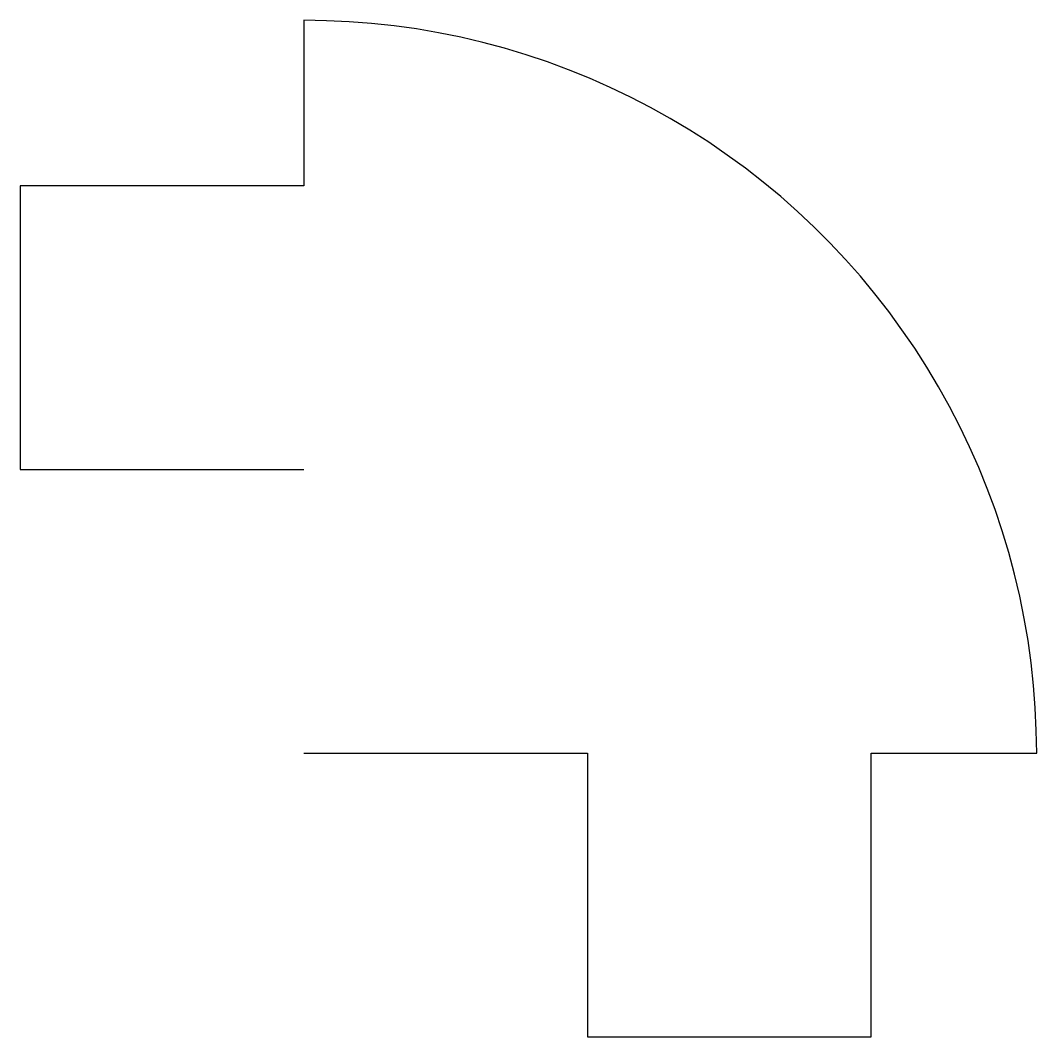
# Model space of a CAD drawing. Header units: metres. Extents: x -6 to 15.5, y -6 to 15.5.
import ezdxf

# ---------------------------------------------------------------- set-up
doc = ezdxf.new("R2010")
doc.units = ezdxf.units.M

msp = doc.modelspace()

# ---------------------------------------------------------------- linework, layer by layer
msp.add_lwpolyline([(0, 0), (6, 0), (6, -6), (12, -6), (12, 0), (15.5, 0), (15.492649, 0.477323), (15.470602, 0.954194), (15.43388, 1.43016), (15.382518, 1.904769), (15.316565, 2.377571), (15.236083, 2.848118), (15.141149, 3.315963), (15.031853, 3.780663), (14.908297, 4.241776), (14.770601, 4.698866), (14.618894, 5.151499), (14.45332, 5.599246), (14.274036, 6.041681), (14.081212, 6.478385), (13.875031, 6.908945), (13.655689, 7.33295), (13.423394, 7.75), (13.178366, 8.159699), (12.920837, 8.561657), (12.651052, 8.955494), (12.369267, 9.340837), (12.075749, 9.717319), (11.770776, 10.084584), (11.454638, 10.442282), (11.127635, 10.790076), (10.790076, 11.127635), (10.442282, 11.454638), (10.084584, 11.770776), (9.717319, 12.075749), (9.340837, 12.369267), (8.955494, 12.651052), (8.561657, 12.920837), (8.159699, 13.178366), (7.75, 13.423394), (7.33295, 13.655689), (6.908945, 13.875031), (6.478385, 14.081212), (6.041681, 14.274036), (5.599246, 14.45332), (5.151499, 14.618894), (4.698866, 14.770601), (4.241776, 14.908297), (3.780663, 15.031853), (3.315963, 15.141149), (2.848118, 15.236083), (2.377571, 15.316565), (1.904769, 15.382518), (1.43016, 15.43388), (0.954194, 15.470602), (0.477323, 15.492649), (0, 15.5), (0, 12), (-6, 12), (-6, 6), (0, 6)])

doc.saveas('drawing.dxf')
